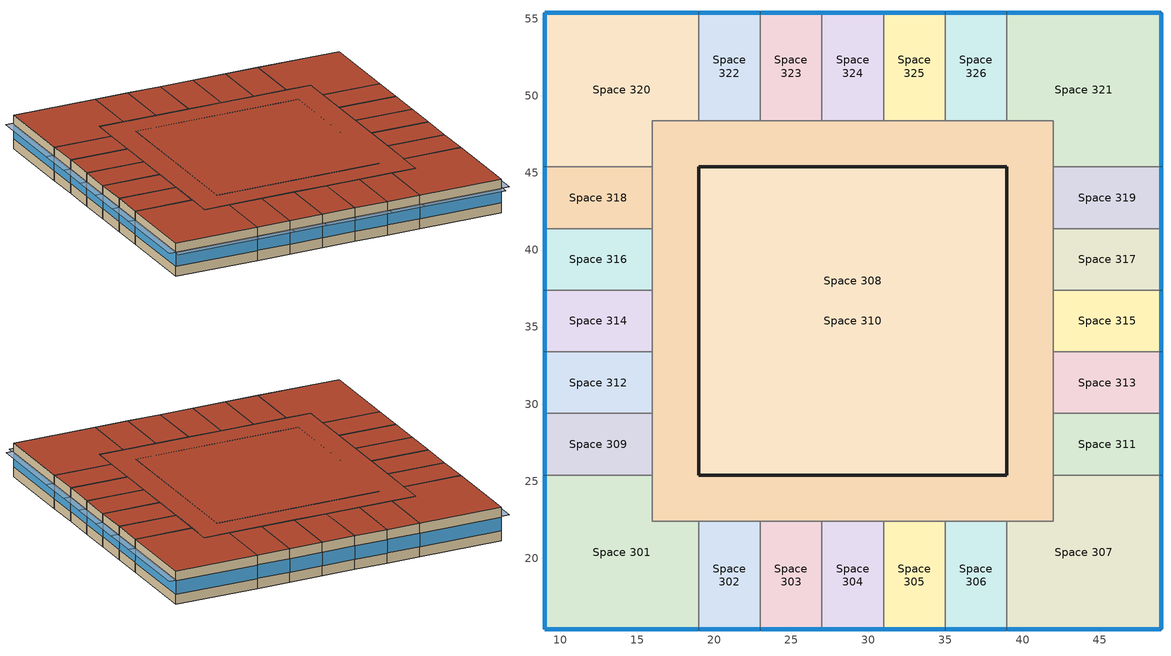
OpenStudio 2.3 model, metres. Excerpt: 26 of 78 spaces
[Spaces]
Space 301
 floor to Space 201: 15.99,25.4 15.99,22.4 18.99,22.4 18.99,15.4 8.99,15.4 8.99,25.4 z8
 wall outside: 8.99,25.4 8.99,15.4 18.99,15.4 z8:12
 wall to Space 309: 15.99,25.4 8.99,25.4 z8:12
 wall to Space 308: 18.99,22.4 15.99,22.4 15.99,25.4 z8:12
 wall to Space 302: 18.99,15.4 18.99,22.4 z8:12
 window: 8.99,25.37 8.99,15.42 / 9.01,15.4 18.96,15.4 z9.2:10.81
 roof outside: 18.99,15.4 18.99,22.4 15.99,22.4 15.99,25.4 8.99,25.4 8.99,15.4 z12
Space 302
 floor to Space 202: 22.99,22.4 22.99,15.4 18.99,15.4 18.99,22.4 z8
 wall outside: 18.99,15.4 22.99,15.4 z8:12
 wall to Space 308: 22.99,22.4 18.99,22.4 z8:12
 wall to Space 303: 22.99,15.4 22.99,22.4 z8:12
 window: 19.01,15.4 22.96,15.4 z9.2:10.82
 roof outside: 22.99,15.4 22.99,22.4 18.99,22.4 18.99,15.4 z12
Space 303
 floor to Space 203: 26.99,22.4 26.99,15.4 22.99,15.4 22.99,22.4 z8
 wall outside: 22.99,15.4 26.99,15.4 z8:12
 wall to Space 308: 26.99,22.4 22.99,22.4 z8:12
 wall to Space 304: 26.99,15.4 26.99,22.4 z8:12
 window: 23.01,15.4 26.96,15.4 z9.2:10.82
 roof outside: 26.99,15.4 26.99,22.4 22.99,22.4 22.99,15.4 z12
Space 304
 floor to Space 204: 30.99,22.4 30.99,15.4 26.99,15.4 26.99,22.4 z8
 wall outside: 26.99,15.4 30.99,15.4 z8:12
 wall to Space 308: 30.99,22.4 26.99,22.4 z8:12
 wall to Space 305: 30.99,15.4 30.99,22.4 z8:12
 window: 27.01,15.4 30.96,15.4 z9.2:10.82
 roof outside: 30.99,15.4 30.99,22.4 26.99,22.4 26.99,15.4 z12
Space 305
 floor to Space 205: 34.99,22.4 34.99,15.4 30.99,15.4 30.99,22.4 z8
 wall outside: 30.99,15.4 34.99,15.4 z8:12
 wall to Space 308: 34.99,22.4 30.99,22.4 z8:12
 wall to Space 306: 34.99,15.4 34.99,22.4 z8:12
 window: 31.01,15.4 34.96,15.4 z9.2:10.82
 roof outside: 34.99,15.4 34.99,22.4 30.99,22.4 30.99,15.4 z12
Space 306
 floor to Space 206: 38.99,22.4 38.99,15.4 34.99,15.4 34.99,22.4 z8
 wall outside: 34.99,15.4 38.99,15.4 z8:12
 wall to Space 308: 38.99,22.4 34.99,22.4 z8:12
 wall to Space 307: 38.99,15.4 38.99,22.4 z8:12
 window: 35.01,15.4 38.96,15.4 z9.2:10.82
 roof outside: 38.99,15.4 38.99,22.4 34.99,22.4 34.99,15.4 z12
Space 307
 floor to Space 207: 48.99,25.4 48.99,15.4 38.99,15.4 38.99,22.4 41.99,22.4 41.99,25.4 z8
 wall outside: 38.99,15.4 48.99,15.4 48.99,25.4 z8:12
 wall to Space 308: 41.99,25.4 41.99,22.4 38.99,22.4 z8:12
 wall to Space 311: 48.99,25.4 41.99,25.4 z8:12
 window: 39.01,15.4 48.96,15.4 / 48.99,15.42 48.99,25.37 z9.2:10.81
 roof outside: 48.99,15.4 48.99,25.4 41.99,25.4 41.99,22.4 38.99,22.4 38.99,15.4 z12
Space 308
 floor to Space 208: 41.99,48.4 41.99,22.4 15.99,22.4 15.99,48.4 z8
 wall to Space 321: 41.99,45.4 41.99,48.4 38.99,48.4 z8:12
 wall to Space 319: 41.99,41.4 41.99,45.4 z8:12
 wall to Space 317: 41.99,37.4 41.99,41.4 z8:12
 wall to Space 315: 41.99,33.4 41.99,37.4 z8:12
 wall to Space 313: 41.99,29.4 41.99,33.4 z8:12
 wall to Space 311: 41.99,25.4 41.99,29.4 z8:12
 wall to Space 309: 15.99,29.4 15.99,25.4 z8:12
 wall to Space 312: 15.99,33.4 15.99,29.4 z8:12
 wall to Space 314: 15.99,37.4 15.99,33.4 z8:12
 wall to Space 316: 15.99,41.4 15.99,37.4 z8:12
 wall to Space 318: 15.99,45.4 15.99,41.4 z8:12
 wall to Space 320: 18.99,48.4 15.99,48.4 15.99,45.4 z8:12
 wall to Space 322: 22.99,48.4 18.99,48.4 z8:12
 wall to Space 323: 26.99,48.4 22.99,48.4 z8:12
 wall to Space 324: 30.99,48.4 26.99,48.4 z8:12
 wall to Space 325: 34.99,48.4 30.99,48.4 z8:12
 wall to Space 326: 38.99,48.4 34.99,48.4 z8:12
 roof outside: 41.99,22.4 41.99,48.4 15.99,48.4 15.99,22.4 z12
Space 309
 floor to Space 209: 15.99,29.4 15.99,25.4 8.99,25.4 8.99,29.4 z8
 wall outside: 8.99,29.4 8.99,25.4 z8:12
 wall to Space 312: 15.99,29.4 8.99,29.4 z8:12
 window: 8.99,29.37 8.99,25.42 z9.2:10.82
 roof outside: 15.99,25.4 15.99,29.4 8.99,29.4 8.99,25.4 z12
Space 310
 floor to Space 210: 38.99,45.4 38.99,25.4 18.99,25.4 18.99,45.4 z8
 wall outside: 38.99,25.4 38.99,45.4 18.99,45.4 18.99,25.4 38.99,25.4 z8:12
 roof outside: 38.99,25.4 38.99,45.4 18.99,45.4 18.99,25.4 z12
Space 311
 floor to Space 211: 48.99,29.4 48.99,25.4 41.99,25.4 41.99,29.4 z8
 wall outside: 48.99,25.4 48.99,29.4 z8:12
 wall to Space 313: 48.99,29.4 41.99,29.4 z8:12
 window: 48.99,25.42 48.99,29.37 z9.2:10.82
 roof outside: 48.99,25.4 48.99,29.4 41.99,29.4 41.99,25.4 z12
Space 312
 floor to Space 212: 15.99,33.4 15.99,29.4 8.99,29.4 8.99,33.4 z8
 wall outside: 8.99,33.4 8.99,29.4 z8:12
 wall to Space 314: 15.99,33.4 8.99,33.4 z8:12
 window: 8.99,33.37 8.99,29.42 z9.2:10.82
 roof outside: 15.99,29.4 15.99,33.4 8.99,33.4 8.99,29.4 z12
Space 313
 floor to Space 213: 48.99,33.4 48.99,29.4 41.99,29.4 41.99,33.4 z8
 wall outside: 48.99,29.4 48.99,33.4 z8:12
 wall to Space 315: 48.99,33.4 41.99,33.4 z8:12
 window: 48.99,29.42 48.99,33.37 z9.2:10.82
 roof outside: 48.99,29.4 48.99,33.4 41.99,33.4 41.99,29.4 z12
Space 314
 floor to Space 214: 15.99,37.4 15.99,33.4 8.99,33.4 8.99,37.4 z8
 wall outside: 8.99,37.4 8.99,33.4 z8:12
 wall to Space 316: 15.99,37.4 8.99,37.4 z8:12
 window: 8.99,37.37 8.99,33.42 z9.2:10.82
 roof outside: 15.99,33.4 15.99,37.4 8.99,37.4 8.99,33.4 z12
Space 315
 floor to Space 215: 48.99,37.4 48.99,33.4 41.99,33.4 41.99,37.4 z8
 wall outside: 48.99,33.4 48.99,37.4 z8:12
 wall to Space 317: 48.99,37.4 41.99,37.4 z8:12
 window: 48.99,33.42 48.99,37.37 z9.2:10.82
 roof outside: 48.99,33.4 48.99,37.4 41.99,37.4 41.99,33.4 z12
Space 316
 floor to Space 216: 15.99,41.4 15.99,37.4 8.99,37.4 8.99,41.4 z8
 wall outside: 8.99,41.4 8.99,37.4 z8:12
 wall to Space 318: 15.99,41.4 8.99,41.4 z8:12
 window: 8.99,41.37 8.99,37.42 z9.2:10.82
 roof outside: 15.99,37.4 15.99,41.4 8.99,41.4 8.99,37.4 z12
Space 317
 floor to Space 217: 48.99,41.4 48.99,37.4 41.99,37.4 41.99,41.4 z8
 wall outside: 48.99,37.4 48.99,41.4 z8:12
 wall to Space 319: 48.99,41.4 41.99,41.4 z8:12
 window: 48.99,37.42 48.99,41.37 z9.2:10.82
 roof outside: 48.99,37.4 48.99,41.4 41.99,41.4 41.99,37.4 z12
Space 318
 floor to Space 218: 15.99,45.4 15.99,41.4 8.99,41.4 8.99,45.4 z8
 wall outside: 8.99,45.4 8.99,41.4 z8:12
 wall to Space 320: 15.99,45.4 8.99,45.4 z8:12
 window: 8.99,45.37 8.99,41.42 z9.2:10.82
 roof outside: 15.99,41.4 15.99,45.4 8.99,45.4 8.99,41.4 z12
Space 319
 floor to Space 219: 48.99,45.4 48.99,41.4 41.99,41.4 41.99,45.4 z8
 wall outside: 48.99,41.4 48.99,45.4 z8:12
 wall to Space 321: 48.99,45.4 41.99,45.4 z8:12
 window: 48.99,41.42 48.99,45.37 z9.2:10.82
 roof outside: 48.99,41.4 48.99,45.4 41.99,45.4 41.99,41.4 z12
Space 320
 floor to Space 220: 18.99,55.4 18.99,48.4 15.99,48.4 15.99,45.4 8.99,45.4 8.99,55.4 z8
 wall outside: 18.99,55.4 8.99,55.4 8.99,45.4 z8:12
 wall to Space 322: 18.99,48.4 18.99,55.4 z8:12
 window: 18.96,55.4 9.01,55.4 / 8.99,55.37 8.99,45.42 z9.2:10.81
 roof outside: 15.99,45.4 15.99,48.4 18.99,48.4 18.99,55.4 8.99,55.4 8.99,45.4 z12
Space 321
 floor to Space 221: 48.99,55.4 48.99,45.4 41.99,45.4 41.99,48.4 38.99,48.4 38.99,55.4 z8
 wall outside: 48.99,45.4 48.99,55.4 38.99,55.4 z8:12
 wall to Space 326: 38.99,55.4 38.99,48.4 z8:12
 window: 48.96,55.4 39.01,55.4 / 48.99,45.42 48.99,55.37 z9.2:10.81
 roof outside: 48.99,45.4 48.99,55.4 38.99,55.4 38.99,48.4 41.99,48.4 41.99,45.4 z12
Space 322
 floor to Space 222: 22.99,55.4 22.99,48.4 18.99,48.4 18.99,55.4 z8
 wall outside: 22.99,55.4 18.99,55.4 z8:12
 wall to Space 323: 22.99,48.4 22.99,55.4 z8:12
 window: 22.96,55.4 19.01,55.4 z9.2:10.82
 roof outside: 22.99,48.4 22.99,55.4 18.99,55.4 18.99,48.4 z12
Space 323
 floor to Space 223: 26.99,55.4 26.99,48.4 22.99,48.4 22.99,55.4 z8
 wall outside: 26.99,55.4 22.99,55.4 z8:12
 wall to Space 324: 26.99,48.4 26.99,55.4 z8:12
 window: 26.96,55.4 23.01,55.4 z9.2:10.82
 roof outside: 26.99,48.4 26.99,55.4 22.99,55.4 22.99,48.4 z12
Space 324
 floor to Space 224: 30.99,55.4 30.99,48.4 26.99,48.4 26.99,55.4 z8
 wall outside: 30.99,55.4 26.99,55.4 z8:12
 wall to Space 325: 30.99,48.4 30.99,55.4 z8:12
 window: 30.96,55.4 27.01,55.4 z9.2:10.82
 roof outside: 30.99,48.4 30.99,55.4 26.99,55.4 26.99,48.4 z12
Space 325
 floor to Space 225: 34.99,55.4 34.99,48.4 30.99,48.4 30.99,55.4 z8
 wall outside: 34.99,55.4 30.99,55.4 z8:12
 wall to Space 326: 34.99,48.4 34.99,55.4 z8:12
 window: 34.96,55.4 31.01,55.4 z9.2:10.82
 roof outside: 34.99,48.4 34.99,55.4 30.99,55.4 30.99,48.4 z12
Space 326
 floor to Space 226: 38.99,55.4 38.99,48.4 34.99,48.4 34.99,55.4 z8
 wall outside: 38.99,55.4 34.99,55.4 z8:12
 window: 38.96,55.4 35.01,55.4 z9.2:10.82
 roof outside: 38.99,48.4 38.99,55.4 34.99,55.4 34.99,48.4 z12
shading: 8.99,29.26 8.99,33.53 8.09,33.53 8.09,29.26 z10.98; 8.99,41.26 8.99,45.53 8.09,45.53 8.09,41.26 z10.98; 49.88,41.26 49.88,45.53 48.99,45.53 48.99,41.26 z10.98; 49.88,33.26 49.88,37.53 48.99,37.53 48.99,33.26 z10.98; 23.12,14.5 23.12,15.4 18.85,15.4 18.85,14.5 z10.98; 49.88,37.26 49.88,41.53 48.99,41.53 48.99,37.26 z10.98; 49.87,45.26 49.87,55.53 48.99,55.53 48.99,45.26 z10.97; 49.88,25.26 49.88,29.53 48.99,29.53 48.99,25.26 z10.98; 27.12,14.5 27.12,15.4 22.85,15.4 22.85,14.5 z10.98; 35.12,14.5 35.12,15.4 30.85,15.4 30.85,14.5 z10.98; 8.99,15.26 8.99,25.53 8.1,25.53 8.1,15.26 z10.97; 8.99,25.26 8.99,29.53 8.09,29.53 8.09,25.26 z10.98; 49.87,15.26 49.87,25.53 48.99,25.53 48.99,15.26 z10.97; 8.99,45.26 8.99,55.53 8.1,55.53 8.1,45.26 z10.97; 8.99,37.26 8.99,41.53 8.09,41.53 8.09,37.26 z10.98; 49.88,29.26 49.88,33.53 48.99,33.53 48.99,29.26 z10.98; 8.99,33.26 8.99,37.53 8.09,37.53 8.09,33.26 z10.98; 39.12,14.5 39.12,15.4 34.85,15.4 34.85,14.5 z10.98; 31.12,14.5 31.12,15.4 26.85,15.4 26.85,14.5 z10.98; 49.12,14.51 49.12,15.4 38.85,15.4 38.85,14.51 z10.97; 19.12,14.51 19.12,15.4 8.85,15.4 8.85,14.51 z10.97
[Building]
Building 1: Default Construction Set=189.1-2009 - CZ5 - Office
[Site]
Piacenza: Latitude {deg}=44.92; Longitude {deg}=9.73; Time Zone {hr}=1; Elevation {m}=134
[ClimateZones]
Climate Zone Institution Name 1=ASHRAE; Climate Zone Document Name 1=ANSI/ASHRAE Standard 169; Climate Zone Document Year 1=2006; Climate Zone Value 1=4B; Climate Zone Institution Name 2=CEC; Climate Zone Document Name 2=California Climate Zone Descriptions; Climate Zone Document Year 2=1995
[SizingPeriod:DesignDay] Barometric Pressure {Pa}=99726; Sky Clearness=0; Rain Indicator=0; Snow Indicator=0; Day of Month=21; Daylight Saving Time Indicator=0; Dry-Bulb Temperature Range Modifier Type=DefaultMultipliers
Name | Maximum Dry-Bulb Temperature {C} | Daily Dry-Bulb Temperature Range {deltaC} | Humidity Indicating Conditions at Maximum Dry-Bulb | Wind Speed {m/s} | Wind Direction {deg} | Month | Day Type | Humidity Indicating Type | Solar Model Indicator | ASHRAE Taub | ASHRAE Taud
Piacenza Ann Htg 99.6% Condns DB | -6.1 | 0 | -6.1 | 2 | 250 | 1 | WinterDesignDay | Wetbulb | ASHRAEClearSky
Piacenza Ann Hum_n 99.6% Condns DP=>MCDB | 3.5 | 0 | -11.3 | 2 | 250 | 1 | WinterDesignDay | Dewpoint | ASHRAEClearSky
Piacenza Ann Htg Wind 99.6% Condns WS=>MCDB | 5.8 | 0 | 5.8 | 8.9 | 250 | 1 | WinterDesignDay | Wetbulb | ASHRAEClearSky
Piacenza Ann Clg .4% Condns DB=>MWB | 33.1 | 11.9 | 22.7 | 2.3 | 90 | 8 | SummerDesignDay | Wetbulb | ASHRAETau | 0.48 | 1.935
[DefaultConstructionSet] Interior Partition Construction=Interior Partition
Name | Default Exterior Surface Constructions | Default Interior Surface Constructions | Default Ground Contact Surface Constructions | Default Exterior SubSurface Constructions | Default Interior SubSurface Constructions
189.1-2009 - CZ5 - Office | Default Surface Constructions 13 | Default Surface Constructions 14 | Default Surface Constructions 15 | Default Sub Surface Constructions 9 | Default Sub Surface Constructions 10
189.1-2009 - CZ1 - walmod2 with wood instead of insulation | Default Surface Constructions 37 | Default Surface Constructions 38 | Default Surface Constructions 39 | Default Sub Surface Constructions 25 | Default Sub Surface Constructions 26
[Construction]
ExtSlabCarpet 4in ClimateZone 1-8: MAT-CC05 4 HW CONCRETE, CP02 CARPET PAD
ASHRAE 189.1-2009 ExtRoof IEAD ClimateZone 1: Roof Membrane, Roof Insulation [18], Metal Decking
Interior Floor: F16 Acoustic tile, F05 Ceiling air space resistance, M11 100mm lightweight concrete
Interior Wall: G01a 19mm gypsum board, F04 Wall air space resistance, G01a 19mm gypsum board
Interior Ceiling: M11 100mm lightweight concrete, F05 Ceiling air space resistance, F16 Acoustic tile
ASHRAE 189.1-2009 ExtWindow ClimateZone 1: Theoretical Glass [167]
Exterior Door: F08 Metal surface, I01 25mm insulation board
Interior Window: Clear 3mm
Interior Door; Interior Partition: G05 25mm wood
ASHRAE 189.1-2009 ExtRoof IEAD ClimateZone 2-5: Roof Membrane, Roof Insulation [21], Metal Decking
ASHRAE 189.1-2009 ExtWindow ClimateZone 4-5: Theoretical Glass [207]
ASHRAE 189.1-2009 ExtWall Mass ClimateZone 5: 1IN Stucco, 8IN Concrete HW, Wall Insulation [40], 1/2IN Gypsum
ASHRAE 189.1-2009 ExtWall Mass ClimateZone 3 with wood instead of insulation: 1IN Stucco, 8IN Concrete HW, G05 25mm wood 5.66m, 1/2IN Gypsum
[Material] Thermal Absorptance=0.9
Name | Roughness | Thickness {m} | Conductivity {W/m-K} | Density {kg/m3} | Specific Heat {J/kg-K} | Solar Absorptance | Visible Absorptance
MAT-CC05 4 HW CONCRETE | Rough | 0.1016 | 1.311 | 2240 | 836.8 | 0.85 | 0.85
1IN Stucco | Smooth | 0.0253 | 0.6918 | 1858 | 837 | 0.92 | 0.92
8IN Concrete HW | MediumRough | 0.2033 | 1.7296 | 2243 | 837 | 0.65 | 0.65
1/2IN Gypsum | Smooth | 0.0127 | 0.16 | 784.9 | 830 | 0.4 | 0.4
Roof Membrane | VeryRough | 0.0095 | 0.16 | 1121.29 | 1460 | 0.7 | 0.7
Roof Insulation [18] | MediumRough | 0.1693 | 0.049 | 265 | 836.8 | 0.7 | 0.7
Metal Decking | MediumSmooth | 0.0015 | 45.006 | 7680 | 418.4 | 0.6 | 0.6
F16 Acoustic tile | MediumSmooth | 0.0191 | 0.06 | 368 | 590 | 0.3 | 0.3
M11 100mm lightweight concrete | MediumRough | 0.1016 | 0.53 | 1280 | 840 | 0.5 | 0.5
G01a 19mm gypsum board | MediumSmooth | 0.019 | 0.16 | 800 | 1090 | 0.4 | 0.4
F08 Metal surface | Smooth | 0.0008 | 45.28 | 7824 | 500 | 0.7 | 0.7
I01 25mm insulation board | MediumRough | 0.0254 | 0.03 | 43 | 1210 | 0.6 | 0.6
G05 25mm wood | MediumSmooth | 0.0254 | 0.15 | 608 | 1630 | 0.5 | 0.5
Roof Insulation [21] | MediumRough | 0.2105 | 0.049 | 265 | 836.8 | 0.7 | 0.7
Wall Insulation [40] | MediumRough | 0.0794 | 0.0432 | 91 | 837 | 0.5 | 0.5
G05 25mm wood 5.66m | MediumSmooth | 0.0566 | 0.15 | 608 | 1630 | 0.5 | 0.5
[Material:NoMass]
CP02 CARPET PAD: Roughness=Smooth; Thermal Resistance {m2-K/W}=0.1; Thermal Absorptance=0.9; Solar Absorptance=0.8; Visible Absorptance=0.8
[Material:AirGap]
Name | Thermal Resistance {m2-K/W}
F05 Ceiling air space resistance | 0.18
F04 Wall air space resistance | 0.15
[WindowMaterial:Glazing] Optical Data Type=SpectralAverage; Thickness {m}=0.003; Back Side Solar Reflectance at Normal Incidence=0; Back Side Visible Reflectance at Normal Incidence=0; Infrared Transmittance at Normal Incidence=0; Dirt Correction Factor for Solar and Visible Transmittance=1; Solar Diffusing=No
Name | Solar Transmittance at Normal Incidence | Front Side Solar Reflectance at Normal Incidence | Visible Transmittance at Normal Incidence | Front Side Visible Reflectance at Normal Incidence | Front Side Infrared Hemispherical Emissivity | Back Side Infrared Hemispherical Emissivity | Conductivity {W/m-K}
Theoretical Glass [167] | 0.2374 | 0.7126 | 0.2512 | 0.6988 | 0.985 | 0.985 | 2.1073
Clear 3mm | 0.837 | 0.075 | 0.898 | 0.081 | 0.84 | 0.84 | 0.9
Theoretical Glass [207] | 0.3311 | 0.6189 | 0.44 | 0.51 | 0.9 | 0.9 | 0.0133
[DefaultSurfaceConstructions]
Name | Floor Construction | Wall Construction | Roof Ceiling Construction
Default Surface Constructions 13 | ExtSlabCarpet 4in ClimateZone 1-8 | ASHRAE 189.1-2009 ExtWall Mass ClimateZone 5 | ASHRAE 189.1-2009 ExtRoof IEAD ClimateZone 2-5
Default Surface Constructions 14; Default Surface Constructions 38 | Interior Floor | Interior Wall | Interior Ceiling
Default Surface Constructions 15; Default Surface Constructions 39 | ExtSlabCarpet 4in ClimateZone 1-8 | ExtSlabCarpet 4in ClimateZone 1-8 | ExtSlabCarpet 4in ClimateZone 1-8
Default Surface Constructions 37 | ExtSlabCarpet 4in ClimateZone 1-8 | ASHRAE 189.1-2009 ExtWall Mass ClimateZone 3 with wood instead of insulation | ASHRAE 189.1-2009 ExtRoof IEAD ClimateZone 1
[DefaultSubSurfaceConstructions]
Name | Fixed Window Construction | Operable Window Construction | Door Construction | Tubular Daylight Dome Construction | Tubular Daylight Diffuser Construction
Default Sub Surface Constructions 9 | ASHRAE 189.1-2009 ExtWindow ClimateZone 4-5 | ASHRAE 189.1-2009 ExtWindow ClimateZone 4-5 | Exterior Door | Interior Window | Interior Window
Default Sub Surface Constructions 10; Default Sub Surface Constructions 26 | Interior Window | Interior Window | Interior Door
Default Sub Surface Constructions 25 | ASHRAE 189.1-2009 ExtWindow ClimateZone 1 |  | Exterior Door | Interior Window | Interior Window
[WindowMaterial:Blind]
Window Material Blind 1: Slat Width {m}=0.025; Slat Separation {m}=0.01875; Front Side Slat Beam Solar Reflectance=0.5; Back Side Slat Beam Solar Reflectance=0.5; Front Side Slat Diffuse Solar Reflectance=0.5; Back Side Slat Diffuse Solar Reflectance=0.5; Slat Beam Visible Transmittance=0
[SpaceType] Standards Building Type=Office
Name | Default Schedule Set | Design Specification Outdoor Air Object | Standards Space Type
189.1-2009 - Office - ClosedOffice - CZ1-3 | OurModified_ClosedOffice(ROOMS) - CZ1-3 Schedule Set | 189.1-2009 - Office - ClosedOffice - CZ1-3 Ventilation | ClosedOffice
189.1-2009 - Office - Corridor - CZ1-3 | 189.1-2009 - Office - Corridor - CZ1-3 Schedule Set | 189.1-2009 - Office - Corridor - CZ1-3 Ventilation | Corridor
189.1-2009 - Office - IT_Room - CZ1-3 | OurModified_IT_Room - CZ1-3 Schedule Set | 189.1-2009 - Office - IT_Room - CZ1-3 Ventilation | IT_Room
189.1-2009 - Office - Restroom - CZ1-3 | OurModified_Restroom - CZ1-3 Schedule Set | 189.1-2009 - Office - Restroom - CZ1-3 Ventilation | Restroom
189.1-2009 - Office - Stair - CZ1-3 | OurModified_Stair - CZ1-3 Schedule Set | 189.1-2009 - Office - Stair - CZ1-3 Ventilation | Stair
[DefaultScheduleSet] Infiltration Schedule=Office Infil Quarter On
Name | Number of People Schedule | People Activity Level Schedule | Lighting Schedule | Electric Equipment Schedule
OurModified_ClosedOffice(ROOMS) - CZ1-3 Schedule Set; OurModified_IT_Room - CZ1-3 Schedule Set; OurModified_Restroom - CZ1-3 Schedule Set | OurModifiedWorkOccp | OurModifiedActivity | OurModifiedOfficeLight | OurModifiedEquip
189.1-2009 - Office - Corridor - CZ1-3 Schedule Set | Office Work Occ | Office Activity | Office Bldg Light | Office Bldg Equip
OurModified_Stair - CZ1-3 Schedule Set |  |  | OurModifiedOfficeLight
[Lights:Definition]
OurModifiedLight- CZ1-3 Lights Definition: Design Level Calculation Method=Watts/Area; Watts per Space Floor Area {W/m2}=8
[Lights] Lights Definition=OurModifiedLight- CZ1-3 Lights Definition
Name | Space or SpaceType | Schedule
189.1-2009 - Office - ClosedOffice - CZ1-3 Lights | 189.1-2009 - Office - ClosedOffice - CZ1-3
189.1-2009 - Office - Corridor - CZ1-3 Lights | 189.1-2009 - Office - Corridor - CZ1-3 | OurModifiedOfficeLight
189.1-2009 - Office - IT_Room - CZ1-3 Lights | 189.1-2009 - Office - IT_Room - CZ1-3
189.1-2009 - Office - Restroom - CZ1-3 Lights | 189.1-2009 - Office - Restroom - CZ1-3
189.1-2009 - Office - Stair - CZ1-3 Lights | 189.1-2009 - Office - Stair - CZ1-3
[DesignSpecification:OutdoorAir] Outdoor Air Method=Sum
Name | Outdoor Air Flow per Person {m3/s-person} | Outdoor Air Flow per Floor Area {m3/s-m2}
189.1-2009 - Office - ClosedOffice - CZ1-3 Ventilation | 0.00943895
189.1-2009 - Office - Corridor - CZ1-3 Ventilation; 189.1-2009 - Office - IT_Room - CZ1-3 Ventilation; 189.1-2009 - Office - Stair - CZ1-3 Ventilation |  | 0.000254
189.1-2009 - Office - Restroom - CZ1-3 Ventilation |  | 0.0048768
[People:Definition] Number of People Calculation Method=People/Area; Fraction Radiant=0.3
Name | People per Space Floor Area {person/m2}
OurModifiedCorridor - CZ1-3 People Definition | 0.005
OurModifiedRestroom - CZ1-3 People Definition | 0.0392157
OurModifiedClosedOffice(Companies) - CZ1-3 People Definition 1 | 0.1
OurModified_ IT_Room - CZ1-3 People Definition 1 | 0.0538196
[People]
Name | People Definition | Space or SpaceType | Number of People Schedule
189.1-2009 - Office - ClosedOffice - CZ1-3 People | OurModifiedClosedOffice(Companies) - CZ1-3 People Definition 1 | 189.1-2009 - Office - ClosedOffice - CZ1-3
189.1-2009 - Office - Corridor - CZ1-3 People | OurModifiedCorridor - CZ1-3 People Definition | 189.1-2009 - Office - Corridor - CZ1-3 | OurModifiedWorkOccp
189.1-2009 - Office - IT_Room - CZ1-3 People | OurModified_ IT_Room - CZ1-3 People Definition 1 | 189.1-2009 - Office - IT_Room - CZ1-3
189.1-2009 - Office - Restroom - CZ1-3 People | OurModifiedRestroom - CZ1-3 People Definition | 189.1-2009 - Office - Restroom - CZ1-3
[SpaceInfiltration:DesignFlowRate] Design Flow Rate Calculation Method=Flow/ExteriorArea; Flow per Exterior Surface Area {m3/s-m2}=0.00030226
Name | Space or SpaceType
189.1-2009 - Office - ClosedOffice - CZ1-3 Infiltration | 189.1-2009 - Office - ClosedOffice - CZ1-3
189.1-2009 - Office - Corridor - CZ1-3 Infiltration | 189.1-2009 - Office - Corridor - CZ1-3
189.1-2009 - Office - IT_Room - CZ1-3 Infiltration | 189.1-2009 - Office - IT_Room - CZ1-3
189.1-2009 - Office - Restroom - CZ1-3 Infiltration | 189.1-2009 - Office - Restroom - CZ1-3
189.1-2009 - Office - Stair - CZ1-3 Infiltration | 189.1-2009 - Office - Stair - CZ1-3
[ElectricEquipment:Definition] Design Level Calculation Method=Watts/Area
Name | Watts per Space Floor Area {W/m2}
189.1-2009 - Office - ClosedOffice - CZ1-3 Electric Equipment Definition | 6.8889
189.1-2009 - Office - Corridor - CZ1-3 Electric Equipment Definition | 1.72223
189.1-2009 - Office - IT_Room - CZ1-3 Electric Equipment Definition | 16.7917
189.1-2009 - Office - Restroom - CZ1-3 Electric Equipment Definition | 0.753474
[ElectricEquipment]
Name | Electric Equipment Definition | Space or SpaceType | Schedule
189.1-2009 - Office - ClosedOffice - CZ1-3 Electric Equipment | 189.1-2009 - Office - ClosedOffice - CZ1-3 Electric Equipment Definition | 189.1-2009 - Office - ClosedOffice - CZ1-3
189.1-2009 - Office - Corridor - CZ1-3 Electric Equipment | 189.1-2009 - Office - Corridor - CZ1-3 Electric Equipment Definition | 189.1-2009 - Office - Corridor - CZ1-3 | OurModifiedEquip
189.1-2009 - Office - IT_Room - CZ1-3 Electric Equipment | 189.1-2009 - Office - IT_Room - CZ1-3 Electric Equipment Definition | 189.1-2009 - Office - IT_Room - CZ1-3
189.1-2009 - Office - Restroom - CZ1-3 Electric Equipment | 189.1-2009 - Office - Restroom - CZ1-3 Electric Equipment Definition | 189.1-2009 - Office - Restroom - CZ1-3
[ThermostatSetpoint:DualSetpoint] Heating Setpoint Temperature Schedule=Medium Office HtgSetp; Cooling Setpoint Temperature Schedule=Medium Office ClgSetp
Thermal Zone 11 Thermostat 1; Thermal Zone 12 Thermostat; Thermal Zone 13 Thermostat; Thermal Zone 14 Thermostat; Thermal Zone 15 Thermostat
[ShadingControl]
Shading Control 1: Shading Type=InteriorBlind; Shading Device Material=Window Material Blind 1
[BuildingStory]
Building Story 3: Nominal Z Coordinate {m}=8; Nominal Floor to Floor Height {m}=4
[Space] Default Construction Set=189.1-2009 - CZ1 - walmod2 with wood instead of insulation; Building Story=Building Story 3
Name | Space Type | Thermal Zone
Space 301; Space 307; Space 321 | 189.1-2009 - Office - Restroom - CZ1-3 | Thermal Zone 12
Space 302; Space 303; Space 304; Space 305; Space 306; Space 309; Space 311; Space 312; Space 313; Space 314; Space 315; Space 316; Space 317; Space 318; Space 319; Space 322; Space 323; Space 324; Space 325; Space 326 | 189.1-2009 - Office - ClosedOffice - CZ1-3 | Thermal Zone 11
Space 308 | 189.1-2009 - Office - Corridor - CZ1-3 | Thermal Zone 14
Space 310 | 189.1-2009 - Office - IT_Room - CZ1-3 | Thermal Zone 15
Space 320 | 189.1-2009 - Office - Stair - CZ1-3 | Thermal Zone 13
[ThermalZone] Use Ideal Air Loads=Yes
Name | Thermostat
Thermal Zone 11 | Thermal Zone 11 Thermostat 1
Thermal Zone 12 | Thermal Zone 12 Thermostat
Thermal Zone 13 | Thermal Zone 13 Thermostat
Thermal Zone 14 | Thermal Zone 14 Thermostat
Thermal Zone 15 | Thermal Zone 15 Thermostat
[Schedule:Ruleset]
Name | Default Day Schedule | Summer Design Day Schedule | Winter Design Day Schedule
Office Bldg Light | Office Bldg Light Default Schedule | Office Bldg Light Summer Design Day | Office Bldg Light Winter Design Day
Office Activity | Office Activity Default Schedule | Office Activity Summer Design Day | Office Activity Winter Design Day
Office Infil Quarter On | Office Infil Quarter On Default Schedule | Office Infil Quarter On Summer Design Day | Office Infil Quarter On Winter Design Day
Office Bldg Equip | Office Bldg Equip Default Schedule | Office Bldg Equip Summer Design Day | Office Bldg Equip Winter Design Day
Medium Office HtgSetp | Medium Office HtgSetp Default Schedule | Medium Office HtgSetp Summer Design Day | Medium Office HtgSetp Winter Design Day
Medium Office ClgSetp | Medium Office ClgSetp Default Schedule | Medium Office ClgSetp Summer Design Day | Medium Office ClgSetp Winter Design Day
Office Work Occ | Office Bldg Occ Default Schedule | Office Bldg Occ Summer Design Day | Office Bldg Occ Winter Design Day
OurModifiedWorkOccp | Office Bldg Occ Default Schedule 2 | Office Bldg Occ Summer Design Day 2 | Office Bldg Occ Winter Design Day 2
OurModifiedOfficeLight | Office Bldg Light Default Schedule 1 | Office Bldg Light Summer Design Day 1 | Office Bldg Light Winter Design Day 1
OurModifiedEquip | Office Bldg Equip Default Schedule 1 | Office Bldg Equip Summer Design Day 1 | Office Bldg Equip Winter Design Day 1
OurModifiedActivity | Office Activity Default Schedule 1 | Office Activity Summer Design Day 1 | Office Activity Winter Design Day 1
[Schedule:Day]
Office Bldg Light Default Schedule: 5, 0, 0.05, 7, 0, 0.1, 8, 0, 0.3, 17, 0, 0.9, 18, 0, 0.7, 20, 0, 0.5, 22, 0, 0.3, 23, 0, 0.1, 24, 0, 0.05
Office Bldg Light Summer Design Day; Office Infil Quarter On Rule 1 Day Schedule; Office Bldg Equip Summer Design Day; Office Bldg Light Summer Design Day 1; Office Bldg Equip Summer Design Day 1: 24, 0, 1
Office Bldg Light Winter Design Day; Office Bldg Equip Winter Design Day; Office Bldg Occ Winter Design Day; Office Bldg Occ Rule 1 Day Schedule; Office Bldg Occ Winter Design Day 2; Office Bldg Occ Rule 1 Day Schedule 2; Office Bldg Light Winter Design Day 1; Office Bldg Equip Winter Design Day 1: 24, 0, 0
Office Bldg Light Rule 1 Day Schedule; Office Bldg Light Rule 1 Day Schedule 1: 24, 0, 0.05
Office Bldg Light Rule 2 Day Schedule: 6, 0, 0.05, 8, 0, 0.1, 14, 0, 0.5, 17, 0, 0.15, 24, 0, 0.05
Office Activity Default Schedule: 24, 0, 67.5364
Office Activity Summer Design Day; Office Activity Winter Design Day; Office Activity Summer Design Day 1; Office Activity Winter Design Day 1: 24, 0, 132
Office Infil Quarter On Default Schedule; Office Infil Quarter On Summer Design Day: 6, 0, 1, 22, 0, 0.25, 24, 0, 1
Office Infil Quarter On Winter Design Day; Office Infil Quarter On Rule 2 Day Schedule: 6, 0, 1, 18, 0, 0.25, 24, 0, 1
Office Bldg Equip Default Schedule: 8, 0, 0.4, 12, 0, 0.9, 13, 0, 0.8, 17, 0, 0.9, 18, 0, 0.8, 20, 0, 0.6, 22, 0, 0.5, 24, 0, 0.4
Office Bldg Equip Rule 1 Day Schedule; Office Bldg Equip Rule 1 Day Schedule 1: 24, 0, 0.3
Office Bldg Equip Rule 2 Day Schedule; Office Bldg Equip Rule 2 Day Schedule 1: 6, 0, 0.3, 8, 0, 0.4, 14, 0, 0.5, 17, 0, 0.35, 24, 0, 0.3
Medium Office HtgSetp Default Schedule: 6, 0, 15.6, 22, 0, 21, 24, 0, 15.6
Medium Office HtgSetp Summer Design Day; Medium Office HtgSetp Rule 1 Day Schedule: 24, 0, 15.6
Medium Office HtgSetp Winter Design Day: 24, 0, 21
Medium Office HtgSetp Rule 2 Day Schedule: 6, 0, 15.6, 18, 0, 21, 24, 0, 15.6
Medium Office ClgSetp Default Schedule; Medium Office ClgSetp Summer Design Day: 6, 0, 26.7, 22, 0, 24, 24, 0, 26.7
Medium Office ClgSetp Winter Design Day; Medium Office ClgSetp Rule 1 Day Schedule: 24, 0, 26.7
Medium Office ClgSetp Rule 2 Day Schedule: 6, 0, 26.7, 18, 0, 24, 24, 0, 26.7
Office Bldg Occ Default Schedule: 6, 0, 0, 7, 0, 0.1, 8, 0, 0.2, 12, 0, 0.85, 13, 0, 0.5, 17, 0, 0.85, 18, 0, 0.7, 20, 0, 0.4, 22, 0, 0.1, 24, 0, 0.05
Office Bldg Occ Summer Design Day; Office Bldg Occ Summer Design Day 2: 6, 0, 0, 22, 0, 1, 24, 0, 0.05
Office Bldg Occ Rule 2 Day Schedule: 6, 0, 0, 8, 0, 0.1, 14, 0, 0.4, 17, 0, 0.1, 24, 0, 0
Office Bldg Occ Default Schedule 2: 7, 0, 0.0266006, 8, 0, 0.119622, 9, 0, 0.292375, 12, 0, 0.85, 13, 0, 0.5, 17, 0, 0.85, 18, 0, 0.7, 20, 0, 0.4, 22, 0, 0.1, 24, 0, 0.0232784
Office Bldg Occ Rule 2 Day Schedule 2: 9, 0, 0, 12, 0, 0.1, 14, 0, 0.0342104, 16, 0, 0.1, 24, 0, 0
Office Bldg Light Default Schedule 1: 6, 0, 0.05, 7, 0, 0.106333, 9, 0, 0.3, 17, 0, 0.9, 18, 0, 0.7, 20, 0, 0.5, 22, 0, 0.3, 23, 0, 0.1, 24, 0, 0.05
Office Bldg Light Rule 2 Day Schedule 1: 9, 0, 0.0555774, 12, 0, 0.141046, 14, 0, 0.0683976, 16, 0, 0.141046, 24, 0, 0.05
Office Bldg Equip Default Schedule 1: 9, 0, 0.182743, 12, 0, 0.890368, 13, 0, 0.8, 17, 0, 0.9, 18, 0, 0.8, 20, 0, 0.6, 22, 0, 0.5, 24, 0, 0.19271
Office Activity Default Schedule 1: 24, 0, 65.0718
[Schedule:Rule] Apply Monday=No; Apply Tuesday=No; Apply Wednesday=No; Apply Thursday=No; Apply Friday=No; Date Specification Type=DateRange; Start Month=1; Start Day=1; End Month=12; End Day=31
Name | Schedule Ruleset | Rule Order | Day Schedule | Apply Sunday | Apply Saturday
Office Bldg Light Rule 1 | Office Bldg Light | 0 | Office Bldg Light Rule 1 Day Schedule | Yes | No
Office Bldg Light Rule 2 | Office Bldg Light | 1 | Office Bldg Light Rule 2 Day Schedule | No | Yes
Office Infil Quarter On Rule 1 | Office Infil Quarter On | 0 | Office Infil Quarter On Rule 1 Day Schedule | Yes | No
Office Infil Quarter On Rule 2 | Office Infil Quarter On | 1 | Office Infil Quarter On Rule 2 Day Schedule | No | Yes
Office Bldg Equip Rule 1 | Office Bldg Equip | 0 | Office Bldg Equip Rule 1 Day Schedule | Yes | No
Office Bldg Equip Rule 2 | Office Bldg Equip | 1 | Office Bldg Equip Rule 2 Day Schedule | No | Yes
Medium Office HtgSetp Rule 1 | Medium Office HtgSetp | 0 | Medium Office HtgSetp Rule 1 Day Schedule | Yes | No
Medium Office HtgSetp Rule 2 | Medium Office HtgSetp | 1 | Medium Office HtgSetp Rule 2 Day Schedule | No | Yes
Medium Office ClgSetp Rule 1 | Medium Office ClgSetp | 0 | Medium Office ClgSetp Rule 1 Day Schedule | Yes | No
Medium Office ClgSetp Rule 2 | Medium Office ClgSetp | 1 | Medium Office ClgSetp Rule 2 Day Schedule | No | Yes
Office Work Occ Rule 1 | Office Work Occ | 0 | Office Bldg Occ Rule 1 Day Schedule | Yes | No
Office Work Occ Rule 2 | Office Work Occ | 1 | Office Bldg Occ Rule 2 Day Schedule | No | Yes
Office Work Occ Rule 3 | OurModifiedWorkOccp | 0 | Office Bldg Occ Rule 1 Day Schedule 2 | No | No
Office Work Occ Rule 4 | OurModifiedWorkOccp | 1 | Office Bldg Occ Rule 2 Day Schedule 2 | Yes | Yes
Office Bldg Light Rule 3 | OurModifiedOfficeLight | 0 | Office Bldg Light Rule 1 Day Schedule 1 | No | No
Office Bldg Light Rule 4 | OurModifiedOfficeLight | 1 | Office Bldg Light Rule 2 Day Schedule 1 | Yes | Yes
Office Bldg Equip Rule 3 | OurModifiedEquip | 0 | Office Bldg Equip Rule 1 Day Schedule 1 | Yes | No
Office Bldg Equip Rule 4 | OurModifiedEquip | 1 | Office Bldg Equip Rule 2 Day Schedule 1 | No | Yes
